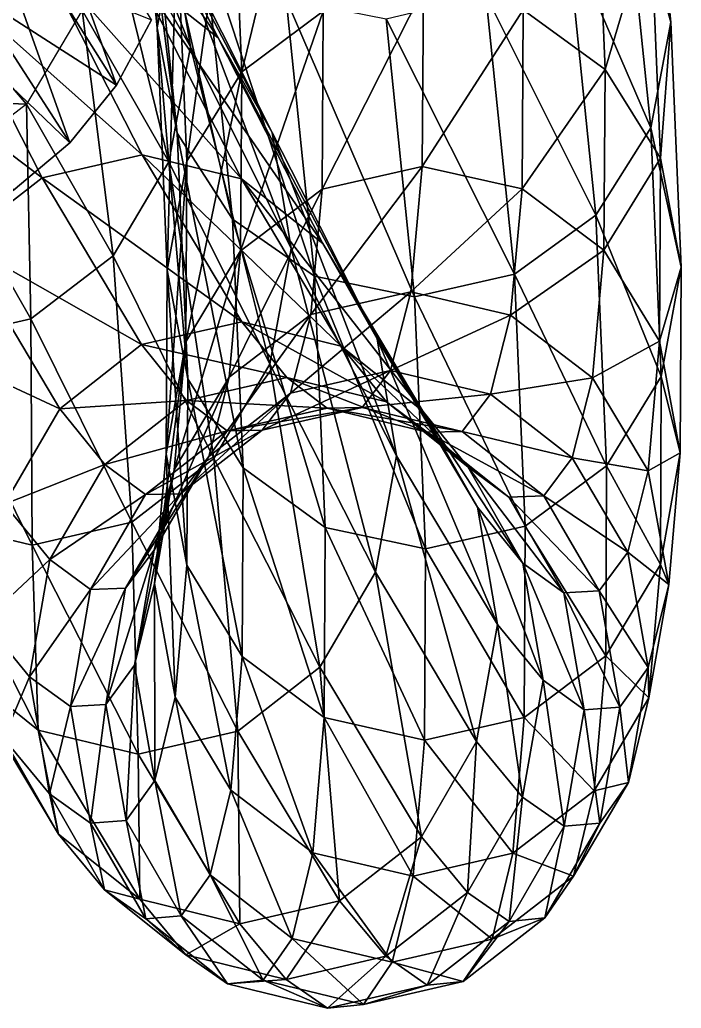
# Model space of a CAD drawing. Extents: x -22.3 to -17.22, y -32.43 to -24.22.
# Drawn here: x -18.94 to -17.719, y -32.435 to -30.61 of the extents above; entities that cross this region are included whole.
import ezdxf

# ---------------------------------------------------------------- set-up
doc = ezdxf.new("R2010")
doc.units = 0

msp = doc.modelspace()

# ---------------------------------------------------------------- linework, layer by layer
at = {"layer": 'Assistant_3D23', "color": 1}
for points in [[(-18.7395, -30.10943, -59.3753), (-18.6867, -30.62426, -58.15203), (-18.703, -29.91088, -59.29608)], [(-18.65008, -30.42846, -58.06628), (-18.703, -29.91088, -59.29608), (-18.6867, -30.62426, -58.15203)], [(-17.79144, -30.08923, -59.41802), (-17.73797, -30.61376, -58.17102), (-17.8283, -30.28765, -59.49676)], [(-17.73797, -30.61376, -58.17102), (-17.79144, -30.08923, -59.41802), (-17.77581, -30.41882, -58.08355)], [(-18.6867, -30.62426, -58.15203), (-18.7395, -30.10943, -59.3753), (-18.64923, -30.81909, -58.23889)], [(-18.70178, -30.30609, -59.45739), (-18.64923, -30.81909, -58.23889), (-18.7395, -30.10943, -59.3753)], [(-18.75946, -30.27258, -42.03674), (-18.57409, -30.64282, -44.29071), (-18.90875, -30.15496, -42.06243)], [(-18.72326, -30.52453, -44.31665), (-18.90875, -30.15496, -42.06243), (-18.57409, -30.64282, -44.29071)], [(-18.7854, -30.37927, -39.76953), (-18.62493, -30.6593, -41.97808), (-18.82073, -30.16644, -39.79168)], [(-18.66015, -30.44659, -42.00726), (-18.82073, -30.16644, -39.79168), (-18.62493, -30.6593, -41.97808)], [(-18.54858, -30.26757, -57.9978), (-18.53027, -30.7055, -56.875), (-18.39788, -30.1582, -57.95312)], [(-18.37982, -30.59368, -56.83654), (-18.39788, -30.1582, -57.95312), (-18.53027, -30.7055, -56.875)], [(-17.85931, -30.70147, -56.87957), (-17.87762, -30.26043, -58.01098), (-18.01043, -30.5913, -56.83905)], [(-17.87762, -30.26043, -58.01098), (-17.85931, -30.70147, -56.87957), (-17.77581, -30.41882, -58.08355)], [(-18.66015, -30.44659, -42.00726), (-18.47412, -30.81768, -44.26165), (-18.75946, -30.27258, -42.03674)], [(-18.57409, -30.64282, -44.29071), (-18.75946, -30.27258, -42.03674), (-18.47412, -30.81768, -44.26165)], [(-18.65008, -30.42846, -58.06628), (-18.63153, -30.87048, -56.9328), (-18.54858, -30.26757, -57.9978)], [(-18.53027, -30.7055, -56.875), (-18.54858, -30.26757, -57.9978), (-18.63153, -30.87048, -56.9328)], [(-17.8283, -30.28765, -59.49676), (-17.77496, -30.80944, -58.25622), (-17.92932, -30.45135, -59.55822)], [(-17.77496, -30.80944, -58.25622), (-17.8283, -30.28765, -59.49676), (-17.73797, -30.61376, -58.17102)], [(-18.64923, -30.81909, -58.23889), (-18.70178, -30.30609, -59.45739), (-18.54718, -30.9776, -58.31164)], [(-18.59967, -30.46545, -59.52795), (-18.54718, -30.9776, -58.31164), (-18.70178, -30.30609, -59.45739)], [(-18.82495, -30.59173, -39.75177), (-18.66461, -30.87188, -41.95391), (-18.7854, -30.37927, -39.76953)], [(-18.62493, -30.6593, -41.97808), (-18.7854, -30.37927, -39.76953), (-18.66461, -30.87188, -41.95391)], [(-17.75695, -30.86541, -56.93896), (-17.77581, -30.41882, -58.08355), (-17.85931, -30.70147, -56.87957)], [(-17.77581, -30.41882, -58.08355), (-17.75695, -30.86541, -56.93896), (-17.73797, -30.61376, -58.17102)], [(-18.6867, -30.62426, -58.15203), (-18.66796, -31.07202, -57.00469), (-18.65008, -30.42846, -58.06628)], [(-18.63153, -30.87048, -56.9328), (-18.65008, -30.42846, -58.06628), (-18.66796, -31.07202, -57.00469)], [(-18.62493, -30.6593, -41.97808), (-18.4389, -31.03192, -44.23248), (-18.66015, -30.44659, -42.00726)], [(-18.47412, -30.81768, -44.26165), (-18.66015, -30.44659, -42.00726), (-18.4389, -31.03192, -44.23248)], [(-17.92932, -30.45135, -59.55822), (-17.8764, -30.97021, -58.32489), (-18.07971, -30.56347, -59.59582)], [(-17.8764, -30.97021, -58.32489), (-17.92932, -30.45135, -59.55822), (-17.77496, -30.80944, -58.25622)], [(-18.54718, -30.9776, -58.31164), (-18.59967, -30.46545, -59.52795), (-18.39605, -31.08331, -58.36206)], [(-18.44854, -30.57116, -59.57904), (-18.39605, -31.08331, -58.36206), (-18.59967, -30.46545, -59.52795)], [(-18.90692, -30.48065, -44.33593), (-18.71417, -30.859, -46.60668), (-19.09167, -30.52301, -44.34429)], [(-18.72326, -30.52453, -44.31665), (-18.53051, -30.90325, -46.58947), (-18.90692, -30.48065, -44.33593)], [(-18.71417, -30.859, -46.60668), (-18.90692, -30.48065, -44.33593), (-18.53051, -30.90325, -46.58947)], [(-19.09167, -30.52301, -44.34429), (-18.8991, -30.9013, -46.6156), (-19.24334, -30.64031, -44.34094)], [(-18.8991, -30.9013, -46.6156), (-19.09167, -30.52301, -44.34429), (-18.71417, -30.859, -46.60668)], [(-18.57409, -30.64282, -44.29071), (-18.38079, -31.02258, -46.56781), (-18.72326, -30.52453, -44.31665)], [(-18.53051, -30.90325, -46.58947), (-18.72326, -30.52453, -44.31665), (-18.38079, -31.02258, -46.56781)], [(-18.19732, -30.88037, -55.70111), (-18.19494, -30.55206, -56.82354), (-18.38208, -30.92211, -55.71368)], [(-18.37982, -30.59368, -56.83654), (-18.38208, -30.92211, -55.71368), (-18.19494, -30.55206, -56.82354)], [(-18.19494, -30.55206, -56.82354), (-18.19732, -30.88037, -55.70111), (-18.01043, -30.5913, -56.83905)], [(-19.09381, -30.57147, -39.77075), (-18.92785, -30.76544, -39.74212), (-19.26293, -30.75146, -39.76477)], [(-18.92785, -30.76544, -39.74212), (-19.09381, -30.57147, -39.77075), (-18.82495, -30.59173, -39.75177)], [(-18.39605, -31.08331, -58.36206), (-18.44854, -30.57116, -59.57904), (-18.21112, -31.12115, -58.38342)], [(-18.26367, -30.6076, -59.60406), (-18.21112, -31.12115, -58.38342), (-18.44854, -30.57116, -59.57904)], [(-18.07971, -30.56347, -59.59582), (-18.02691, -31.07952, -58.36932), (-18.26367, -30.6076, -59.60406)], [(-18.02691, -31.07952, -58.36932), (-18.07971, -30.56347, -59.59582), (-17.8764, -30.97021, -58.32489)], [(-18.92785, -30.76544, -39.74212), (-18.76794, -31.04534, -41.93939), (-18.82495, -30.59173, -39.75177)], [(-18.66461, -30.87188, -41.95391), (-18.82495, -30.59173, -39.75177), (-18.76794, -31.04534, -41.93939)], [(-18.38208, -30.92211, -55.71368), (-18.37982, -30.59368, -56.83654), (-18.53247, -31.03613, -55.74664)], [(-18.53027, -30.7055, -56.875), (-18.53247, -31.03613, -55.74664), (-18.37982, -30.59368, -56.83654)], [(-18.21112, -31.12115, -58.38342), (-18.26367, -30.6076, -59.60406), (-18.02691, -31.07952, -58.36932)], [(-18.01281, -30.92175, -55.7116), (-18.01043, -30.5913, -56.83905), (-18.19732, -30.88037, -55.70111)], [(-18.01043, -30.5913, -56.83905), (-18.01281, -30.92175, -55.7116), (-17.85931, -30.70147, -56.87957)], [(-18.66796, -31.07202, -57.00469), (-18.6867, -30.62426, -58.15203), (-18.63012, -31.27294, -57.07647)], [(-18.64923, -30.81909, -58.23889), (-18.63012, -31.27294, -57.07647), (-18.6867, -30.62426, -58.15203)], [(-17.73797, -30.61376, -58.17102), (-17.71881, -31.06652, -57.01116), (-17.77496, -30.80944, -58.25622)], [(-17.71881, -31.06652, -57.01116), (-17.73797, -30.61376, -58.17102), (-17.75695, -30.86541, -56.93896)], [(-19.05047, -31.01904, -46.61529), (-19.24334, -30.64031, -44.34094), (-18.8991, -30.9013, -46.6156)], [(-18.47412, -30.81768, -44.26165), (-18.28039, -31.19897, -46.54467), (-18.57409, -30.64282, -44.29071)], [(-18.38079, -31.02258, -46.56781), (-18.57409, -30.64282, -44.29071), (-18.28039, -31.19897, -46.54467)], [(-18.66461, -30.87188, -41.95391), (-18.47845, -31.24548, -44.20855), (-18.62493, -30.6593, -41.97808)], [(-18.4389, -31.03192, -44.23248), (-18.62493, -30.6593, -41.97808), (-18.47845, -31.24548, -44.20855)], [(-18.53247, -31.03613, -55.74664), (-18.53027, -30.7055, -56.875), (-18.63372, -31.20452, -55.79431)], [(-18.63153, -30.87048, -56.9328), (-18.63372, -31.20452, -55.79431), (-18.53027, -30.7055, -56.875)], [(-17.86157, -31.03497, -55.74261), (-17.85931, -30.70147, -56.87957), (-18.01281, -30.92175, -55.7116)], [(-17.85931, -30.70147, -56.87957), (-17.86157, -31.03497, -55.74261), (-17.75695, -30.86541, -56.93896)], [(-19.07952, -30.8822, -39.74084), (-19.26293, -30.75146, -39.76477), (-18.92785, -30.76544, -39.74212)], [(-19.07952, -30.8822, -39.74084), (-18.91992, -31.16204, -41.9356), (-18.92785, -30.76544, -39.74212)], [(-18.76794, -31.04534, -41.93939), (-18.92785, -30.76544, -39.74212), (-18.91992, -31.16204, -41.9356)], [(-18.63012, -31.27294, -57.07647), (-18.64923, -30.81909, -58.23889), (-18.52777, -31.43695, -57.13598)], [(-18.54718, -30.9776, -58.31164), (-18.52777, -31.43695, -57.13598), (-18.64923, -30.81909, -58.23889)], [(-18.4389, -31.03192, -44.23248), (-18.2445, -31.41473, -46.5227), (-18.47412, -30.81768, -44.26165)], [(-18.28039, -31.19897, -46.54467), (-18.47412, -30.81768, -44.26165), (-18.2445, -31.41473, -46.5227)], [(-17.77496, -30.80944, -58.25622), (-17.75555, -31.26806, -57.08251), (-17.8764, -30.97021, -58.32489)], [(-17.75555, -31.26806, -57.08251), (-17.77496, -30.80944, -58.25622), (-17.71881, -31.06652, -57.01116)], [(-18.71417, -30.859, -46.60668), (-18.53039, -31.16735, -48.88647), (-18.8991, -30.9013, -46.6156)], [(-18.53051, -30.90325, -46.58947), (-18.34661, -31.21221, -48.87359), (-18.71417, -30.859, -46.60668)], [(-18.53039, -31.16735, -48.88647), (-18.71417, -30.859, -46.60668), (-18.34661, -31.21221, -48.87359)], [(-18.76794, -31.04534, -41.93939), (-18.58154, -31.41986, -44.19476), (-18.66461, -30.87188, -41.95391)], [(-18.63372, -31.20452, -55.79431), (-18.63153, -30.87048, -56.9328), (-18.66992, -31.41082, -55.85266)], [(-18.66796, -31.07202, -57.00469), (-18.66992, -31.41082, -55.85266), (-18.63153, -30.87048, -56.9328)], [(-18.47845, -31.24548, -44.20855), (-18.66461, -30.87188, -41.95391), (-18.58154, -31.41986, -44.19476)], [(-18.21826, -31.11206, -54.57354), (-18.19732, -30.88037, -55.70111), (-18.40301, -31.15411, -54.58551)], [(-18.38208, -30.92211, -55.71368), (-18.40301, -31.15411, -54.58551), (-18.19732, -30.88037, -55.70111)], [(-18.19732, -30.88037, -55.70111), (-18.21826, -31.11206, -54.57354), (-18.01281, -30.92175, -55.7116)], [(-17.75903, -31.20324, -55.78942), (-17.75695, -30.86541, -56.93896), (-17.86157, -31.03497, -55.74261)], [(-17.75695, -30.86541, -56.93896), (-17.75903, -31.20324, -55.78942), (-17.71881, -31.06652, -57.01116)], [(-18.91992, -31.16204, -41.9356), (-19.07952, -30.8822, -39.74084), (-19.104, -31.20452, -41.94415)], [(-18.8991, -30.9013, -46.6156), (-18.71545, -31.20953, -48.89611), (-19.05047, -31.01904, -46.61529)], [(-18.71545, -31.20953, -48.89611), (-18.8991, -30.9013, -46.6156), (-18.53039, -31.16735, -48.88647)], [(-18.38079, -31.02258, -46.56781), (-18.19616, -31.33233, -48.86035), (-18.53051, -30.90325, -46.58947)], [(-18.34661, -31.21221, -48.87359), (-18.53051, -30.90325, -46.58947), (-18.19616, -31.33233, -48.86035)], [(-18.40301, -31.15411, -54.58551), (-18.38208, -30.92211, -55.71368), (-18.55346, -31.26959, -54.61279)], [(-18.53247, -31.03613, -55.74664), (-18.55346, -31.26959, -54.61279), (-18.38208, -30.92211, -55.71368)], [(-18.03393, -31.15478, -54.5791), (-18.01281, -30.92175, -55.7116), (-18.21826, -31.11206, -54.57354)], [(-18.01281, -30.92175, -55.7116), (-18.03393, -31.15478, -54.5791), (-17.86157, -31.03497, -55.74261)], [(-17.8764, -30.97021, -58.32489), (-17.85668, -31.43328, -57.14019), (-18.02691, -31.07952, -58.36932)], [(-17.85668, -31.43328, -57.14019), (-17.8764, -30.97021, -58.32489), (-17.75555, -31.26806, -57.08251)], [(-18.52777, -31.43695, -57.13598), (-18.54718, -30.9776, -58.31164), (-18.37652, -31.54711, -57.17633)], [(-18.39605, -31.08331, -58.36206), (-18.37652, -31.54711, -57.17633), (-18.54718, -30.9776, -58.31164)], [(-19.05047, -31.01904, -46.61529), (-18.86639, -31.32788, -48.90142), (-19.15344, -31.19421, -46.60638)], [(-18.86639, -31.32788, -48.90142), (-19.05047, -31.01904, -46.61529), (-18.71545, -31.20953, -48.89611)], [(-18.28039, -31.19897, -46.54467), (-18.09521, -31.50952, -48.8482), (-18.38079, -31.02258, -46.56781)], [(-18.19616, -31.33233, -48.86035), (-18.38079, -31.02258, -46.56781), (-18.09521, -31.50952, -48.8482)], [(-18.91992, -31.16204, -41.9356), (-18.73303, -31.53704, -44.19128), (-18.76794, -31.04534, -41.93939)], [(-18.58154, -31.41986, -44.19476), (-18.76794, -31.04534, -41.93939), (-18.73303, -31.53704, -44.19128)], [(-18.55346, -31.26959, -54.61279), (-18.53247, -31.03613, -55.74664), (-18.65484, -31.44067, -54.65106)], [(-18.63372, -31.20452, -55.79431), (-18.65484, -31.44067, -54.65106), (-18.53247, -31.03613, -55.74664)], [(-18.47845, -31.24548, -44.20855), (-18.28332, -31.62982, -46.50524), (-18.4389, -31.03192, -44.23248)], [(-18.2445, -31.41473, -46.5227), (-18.4389, -31.03192, -44.23248), (-18.28332, -31.62982, -46.50524)], [(-17.88238, -31.27056, -54.60101), (-17.86157, -31.03497, -55.74261), (-18.03393, -31.15478, -54.5791)], [(-17.86157, -31.03497, -55.74261), (-17.88238, -31.27056, -54.60101), (-17.75903, -31.20324, -55.78942)], [(-18.66992, -31.41082, -55.85266), (-18.66796, -31.07202, -57.00469), (-18.63195, -31.61682, -55.90991)], [(-18.63012, -31.27294, -57.07647), (-18.63195, -31.61682, -55.90991), (-18.66796, -31.07202, -57.00469)], [(-18.02691, -31.07952, -58.36932), (-18.00708, -31.54486, -57.17871), (-18.21112, -31.12115, -58.38342)], [(-18.00708, -31.54486, -57.17871), (-18.02691, -31.07952, -58.36932), (-17.85668, -31.43328, -57.14019)], [(-17.72082, -31.40942, -55.84722), (-17.71881, -31.06652, -57.01116), (-17.75903, -31.20324, -55.78942)], [(-17.71881, -31.06652, -57.01116), (-17.72082, -31.40942, -55.84722), (-17.75555, -31.26806, -57.08251)], [(-18.37652, -31.54711, -57.17633), (-18.39605, -31.08331, -58.36206), (-18.19128, -31.58679, -57.19226)], [(-18.21112, -31.12115, -58.38342), (-18.19128, -31.58679, -57.19226), (-18.39605, -31.08331, -58.36206)], [(-18.25585, -31.25732, -53.44146), (-18.21826, -31.11206, -54.57354), (-18.44049, -31.29937, -53.45275)], [(-18.40301, -31.15411, -54.58551), (-18.44049, -31.29937, -53.45275), (-18.21826, -31.11206, -54.57354)], [(-18.21826, -31.11206, -54.57354), (-18.25585, -31.25732, -53.44146), (-18.03393, -31.15478, -54.5791)], [(-18.19128, -31.58679, -57.19226), (-18.21112, -31.12115, -58.38342), (-18.00708, -31.54486, -57.17871)], [(-18.44049, -31.29937, -53.45275), (-18.40301, -31.15411, -54.58551), (-18.59112, -31.41583, -53.47497)], [(-18.55346, -31.26959, -54.61279), (-18.59112, -31.41583, -53.47497), (-18.40301, -31.15411, -54.58551)], [(-18.07122, -31.30078, -53.44244), (-18.03393, -31.15478, -54.5791), (-18.25585, -31.25732, -53.44146)], [(-18.03393, -31.15478, -54.5791), (-18.07122, -31.30078, -53.44244), (-17.88238, -31.27056, -54.60101)], [(-19.104, -31.20452, -41.94415), (-18.91754, -31.57965, -44.20007), (-18.91992, -31.16204, -41.9356)], [(-18.73303, -31.53704, -44.19128), (-18.91992, -31.16204, -41.9356), (-18.91754, -31.57965, -44.20007)], [(-18.53039, -31.16735, -48.88647), (-18.44732, -31.27044, -50.02691), (-18.71545, -31.20953, -48.89611)], [(-18.34661, -31.21221, -48.87359), (-18.26324, -31.3153, -50.01684), (-18.53039, -31.16735, -48.88647)], [(-18.44732, -31.27044, -50.02691), (-18.53039, -31.16735, -48.88647), (-18.26324, -31.3153, -50.01684)], [(-18.9685, -31.50384, -48.90155), (-19.15344, -31.19421, -46.60638), (-18.86639, -31.32788, -48.90142)], [(-18.91754, -31.57965, -44.20007), (-19.104, -31.20452, -41.94415), (-19.10162, -31.53552, -44.21893)], [(-18.71545, -31.20953, -48.89611), (-18.6322, -31.31274, -50.03698), (-18.86639, -31.32788, -48.90142)], [(-18.6322, -31.31274, -50.03698), (-18.71545, -31.20953, -48.89611), (-18.44732, -31.27044, -50.02691)], [(-18.65484, -31.44067, -54.65106), (-18.63372, -31.20452, -55.79431), (-18.69116, -31.65045, -54.69641)], [(-18.66992, -31.41082, -55.85266), (-18.69116, -31.65045, -54.69641), (-18.63372, -31.20452, -55.79431)], [(-18.2445, -31.41473, -46.5227), (-18.05834, -31.72613, -48.83911), (-18.28039, -31.19897, -46.54467)], [(-18.09521, -31.50952, -48.8482), (-18.28039, -31.19897, -46.54467), (-18.05834, -31.72613, -48.83911)], [(-17.78002, -31.44238, -54.6358), (-17.75903, -31.20324, -55.78942), (-17.88238, -31.27056, -54.60101)], [(-17.75903, -31.20324, -55.78942), (-17.78002, -31.44238, -54.6358), (-17.72082, -31.40942, -55.84722)], [(-18.19616, -31.33233, -48.86035), (-18.11267, -31.43536, -50.00946), (-18.34661, -31.21221, -48.87359)], [(-18.26324, -31.3153, -50.01684), (-18.34661, -31.21221, -48.87359), (-18.11267, -31.43536, -50.00946)], [(-18.58154, -31.41986, -44.19476), (-18.3861, -31.80523, -46.49645), (-18.47845, -31.24548, -44.20855)], [(-18.28332, -31.62982, -46.50524), (-18.47845, -31.24548, -44.20855), (-18.3861, -31.80523, -46.49645)], [(-18.3078, -31.3255, -52.30529), (-18.25585, -31.25732, -53.44146), (-18.49267, -31.36749, -52.31634)], [(-18.44049, -31.29937, -53.45275), (-18.49267, -31.36749, -52.31634), (-18.25585, -31.25732, -53.44146)], [(-18.25585, -31.25732, -53.44146), (-18.3078, -31.3255, -52.30529), (-18.07122, -31.30078, -53.44244)], [(-18.59112, -31.41583, -53.47497), (-18.55346, -31.26959, -54.61279), (-18.69226, -31.58886, -53.50402)], [(-18.65484, -31.44067, -54.65106), (-18.69226, -31.58886, -53.50402), (-18.55346, -31.26959, -54.61279)], [(-18.44732, -31.27044, -50.02691), (-18.37243, -31.32659, -51.16693), (-18.6322, -31.31274, -50.03698)], [(-18.63195, -31.61682, -55.90991), (-18.63012, -31.27294, -57.07647), (-18.52941, -31.78509, -55.95654)], [(-18.52777, -31.43695, -57.13598), (-18.52941, -31.78509, -55.95654), (-18.63012, -31.27294, -57.07647)], [(-18.26324, -31.3153, -50.01684), (-18.18811, -31.37115, -51.1604), (-18.44732, -31.27044, -50.02691)], [(-18.37243, -31.32659, -51.16693), (-18.44732, -31.27044, -50.02691), (-18.18811, -31.37115, -51.1604)], [(-17.91992, -31.41864, -53.45611), (-17.88238, -31.27056, -54.60101), (-18.07122, -31.30078, -53.44244)], [(-17.88238, -31.27056, -54.60101), (-17.91992, -31.41864, -53.45611), (-17.78002, -31.44238, -54.6358)], [(-17.75555, -31.26806, -57.08251), (-17.75738, -31.61553, -55.90502), (-17.85668, -31.43328, -57.14019)], [(-17.75738, -31.61553, -55.90502), (-17.75555, -31.26806, -57.08251), (-17.72082, -31.40942, -55.84722)], [(-18.49267, -31.36749, -52.31634), (-18.44049, -31.29937, -53.45275), (-18.64337, -31.4848, -52.33355)], [(-18.59112, -31.41583, -53.47497), (-18.64337, -31.4848, -52.33355), (-18.44049, -31.29937, -53.45275)], [(-18.12341, -31.36962, -52.30236), (-18.07122, -31.30078, -53.44244), (-18.3078, -31.3255, -52.30529)], [(-18.07122, -31.30078, -53.44244), (-18.12341, -31.36962, -52.30236), (-17.91992, -31.41864, -53.45611)], [(-18.78302, -31.43078, -50.04589), (-18.86639, -31.32788, -48.90142), (-18.6322, -31.31274, -50.03698)], [(-18.6322, -31.31274, -50.03698), (-18.55718, -31.36865, -51.17755), (-18.78302, -31.43078, -50.04589)], [(-18.55718, -31.36865, -51.17755), (-18.6322, -31.31274, -50.03698), (-18.37243, -31.32659, -51.16693)], [(-18.11267, -31.43536, -50.00946), (-18.03729, -31.49084, -51.15899), (-18.26324, -31.3153, -50.01684)], [(-18.18811, -31.37115, -51.1604), (-18.26324, -31.3153, -50.01684), (-18.03729, -31.49084, -51.15899)], [(-18.86639, -31.32788, -48.90142), (-18.78302, -31.43078, -50.04589), (-18.9685, -31.50384, -48.90155)], [(-18.37243, -31.32659, -51.16693), (-18.3078, -31.3255, -52.30529), (-18.55718, -31.36865, -51.17755)], [(-18.49267, -31.36749, -52.31634), (-18.55718, -31.36865, -51.17755), (-18.3078, -31.3255, -52.30529)], [(-18.3078, -31.3255, -52.30529), (-18.37243, -31.32659, -51.16693), (-18.12341, -31.36962, -52.30236)], [(-18.18811, -31.37115, -51.1604), (-18.12341, -31.36962, -52.30236), (-18.37243, -31.32659, -51.16693)], [(-18.09521, -31.50952, -48.8482), (-18.01129, -31.61273, -50.00457), (-18.19616, -31.33233, -48.86035)], [(-18.11267, -31.43536, -50.00946), (-18.19616, -31.33233, -48.86035), (-18.01129, -31.61273, -50.00457)], [(-18.70776, -31.48651, -51.1903), (-18.78302, -31.43078, -50.04589), (-18.55718, -31.36865, -51.17755)], [(-18.55718, -31.36865, -51.17755), (-18.49267, -31.36749, -52.31634), (-18.70776, -31.48651, -51.1903)], [(-18.64337, -31.4848, -52.33355), (-18.70776, -31.48651, -51.1903), (-18.49267, -31.36749, -52.31634)], [(-18.12341, -31.36962, -52.30236), (-18.18811, -31.37115, -51.1604), (-17.97235, -31.48846, -52.3081)], [(-18.03729, -31.49084, -51.15899), (-17.97235, -31.48846, -52.3081), (-18.18811, -31.37115, -51.1604)], [(-17.97235, -31.48846, -52.3081), (-17.91992, -31.41864, -53.45611), (-18.12341, -31.36962, -52.30236)], [(-18.69116, -31.65045, -54.69641), (-18.66992, -31.41082, -55.85266), (-18.65301, -31.86035, -54.74011)], [(-18.63195, -31.61682, -55.90991), (-18.65301, -31.86035, -54.74011), (-18.66992, -31.41082, -55.85266)], [(-17.74176, -31.65216, -54.68011), (-17.72082, -31.40942, -55.84722), (-17.78002, -31.44238, -54.6358)], [(-17.72082, -31.40942, -55.84722), (-17.74176, -31.65216, -54.68011), (-17.75738, -31.61553, -55.90502)], [(-18.64337, -31.4848, -52.33355), (-18.59112, -31.41583, -53.47497), (-18.74462, -31.65924, -52.35437)], [(-18.69226, -31.58886, -53.50402), (-18.74462, -31.65924, -52.35437), (-18.59112, -31.41583, -53.47497)], [(-18.73303, -31.53704, -44.19128), (-18.53741, -31.92291, -46.49603), (-18.58154, -31.41986, -44.19476)], [(-18.3861, -31.80523, -46.49645), (-18.58154, -31.41986, -44.19476), (-18.53741, -31.92291, -46.49603)], [(-18.28332, -31.62982, -46.50524), (-18.09661, -31.94207, -48.8338), (-18.2445, -31.41473, -46.5227)], [(-18.05834, -31.72613, -48.83911), (-18.2445, -31.41473, -46.5227), (-18.09661, -31.94207, -48.8338)], [(-17.91992, -31.41864, -53.45611), (-17.97235, -31.48846, -52.3081), (-17.81756, -31.59252, -53.47943)], [(-17.81756, -31.59252, -53.47943), (-17.78002, -31.44238, -54.6358), (-17.91992, -31.41864, -53.45611)], [(-18.8847, -31.60644, -50.05218), (-18.9685, -31.50384, -48.90155), (-18.78302, -31.43078, -50.04589)], [(-18.78302, -31.43078, -50.04589), (-18.70776, -31.48651, -51.1903), (-18.8847, -31.60644, -50.05218)], [(-18.69226, -31.58886, -53.50402), (-18.65484, -31.44067, -54.65106), (-18.72857, -31.80145, -53.53765)], [(-18.69116, -31.65045, -54.69641), (-18.72857, -31.80145, -53.53765), (-18.65484, -31.44067, -54.65106)], [(-18.52941, -31.78509, -55.95654), (-18.52777, -31.43695, -57.13598), (-18.37817, -31.89819, -55.98742)], [(-18.37652, -31.54711, -57.17633), (-18.37817, -31.89819, -55.98742), (-18.52777, -31.43695, -57.13598)], [(-18.01129, -31.61273, -50.00457), (-17.93542, -31.66766, -51.16259), (-18.11267, -31.43536, -50.00946)], [(-18.03729, -31.49084, -51.15899), (-18.11267, -31.43536, -50.00946), (-17.93542, -31.66766, -51.16259)], [(-17.85668, -31.43328, -57.14019), (-17.85833, -31.78411, -55.95281), (-18.00708, -31.54486, -57.17871)], [(-17.85833, -31.78411, -55.95281), (-17.85668, -31.43328, -57.14019), (-17.75738, -31.61553, -55.90502)], [(-17.78002, -31.44238, -54.6358), (-17.81756, -31.59252, -53.47943), (-17.74176, -31.65216, -54.68011)], [(-18.80944, -31.6618, -51.20355), (-18.8847, -31.60644, -50.05218), (-18.70776, -31.48651, -51.1903)], [(-18.70776, -31.48651, -51.1903), (-18.64337, -31.4848, -52.33355), (-18.80944, -31.6618, -51.20355)], [(-18.74462, -31.65924, -52.35437), (-18.80944, -31.6618, -51.20355), (-18.64337, -31.4848, -52.33355)], [(-17.97235, -31.48846, -52.3081), (-18.03729, -31.49084, -51.15899), (-17.87036, -31.66412, -52.32141)], [(-17.93542, -31.66766, -51.16259), (-17.87036, -31.66412, -52.32141), (-18.03729, -31.49084, -51.15899)], [(-17.87036, -31.66412, -52.32141), (-17.81756, -31.59252, -53.47943), (-17.97235, -31.48846, -52.3081)], [(-18.9685, -31.50384, -48.90155), (-18.8847, -31.60644, -50.05218), (-19.00622, -31.71984, -48.89709)], [(-18.05834, -31.72613, -48.83911), (-17.97399, -31.82922, -50.00372), (-18.09521, -31.50952, -48.8482)], [(-18.01129, -31.61273, -50.00457), (-18.09521, -31.50952, -48.8482), (-17.97399, -31.82922, -50.00372)], [(-18.90594, -31.92114, -46.52246), (-19.10162, -31.53552, -44.21893), (-19.05596, -31.80157, -46.54406)], [(-19.10162, -31.53552, -44.21893), (-18.90594, -31.92114, -46.52246), (-18.91754, -31.57965, -44.20007)], [(-18.91754, -31.57965, -44.20007), (-18.72161, -31.96569, -46.50543), (-18.73303, -31.53704, -44.19128)], [(-18.53741, -31.92291, -46.49603), (-18.73303, -31.53704, -44.19128), (-18.72161, -31.96569, -46.50543)], [(-18.37817, -31.89819, -55.98742), (-18.37652, -31.54711, -57.17633), (-18.19311, -31.94, -55.99835)], [(-18.19128, -31.58679, -57.19226), (-18.19311, -31.94, -55.99835), (-18.37652, -31.54711, -57.17633)], [(-18.00708, -31.54486, -57.17871), (-18.00878, -31.89794, -55.98535), (-18.19128, -31.58679, -57.19226)], [(-18.00878, -31.89794, -55.98535), (-18.00708, -31.54486, -57.17871), (-17.85833, -31.78411, -55.95281)], [(-18.72161, -31.96569, -46.50543), (-18.91754, -31.57965, -44.20007), (-18.90594, -31.92114, -46.52246)], [(-18.74462, -31.65924, -52.35437), (-18.69226, -31.58886, -53.50402), (-18.78137, -31.87377, -52.37683)], [(-18.72857, -31.80145, -53.53765), (-18.78137, -31.87377, -52.37683), (-18.69226, -31.58886, -53.50402)], [(-18.19311, -31.94, -55.99835), (-18.19128, -31.58679, -57.19226), (-18.00878, -31.89794, -55.98535)], [(-17.81756, -31.59252, -53.47943), (-17.87036, -31.66412, -52.32141), (-17.7796, -31.80548, -53.51086)], [(-17.7796, -31.80548, -53.51086), (-17.74176, -31.65216, -54.68011), (-17.81756, -31.59252, -53.47943)], [(-18.92211, -31.82269, -50.05554), (-19.00622, -31.71984, -48.89709), (-18.8847, -31.60644, -50.05218)], [(-18.8847, -31.60644, -50.05218), (-18.80944, -31.6618, -51.20355), (-18.92211, -31.82269, -50.05554)], [(-18.65301, -31.86035, -54.74011), (-18.63195, -31.61682, -55.90991), (-18.55053, -32.03186, -54.77465)], [(-18.52941, -31.78509, -55.95654), (-18.55053, -32.03186, -54.77465), (-18.63195, -31.61682, -55.90991)], [(-18.3861, -31.80523, -46.49645), (-18.19854, -32.11816, -48.83422), (-18.28332, -31.62982, -46.50524)], [(-18.09661, -31.94207, -48.8338), (-18.28332, -31.62982, -46.50524), (-18.19854, -32.11816, -48.83422)], [(-17.97399, -31.82922, -50.00372), (-17.89801, -31.88354, -51.17156), (-18.01129, -31.61273, -50.00457)], [(-17.93542, -31.66766, -51.16259), (-18.01129, -31.61273, -50.00457), (-17.89801, -31.88354, -51.17156)], [(-17.75738, -31.61553, -55.90502), (-17.7785, -31.86193, -54.72491), (-17.85833, -31.78411, -55.95281)], [(-17.7785, -31.86193, -54.72491), (-17.75738, -31.61553, -55.90502), (-17.74176, -31.65216, -54.68011)], [(-18.84631, -31.87744, -51.21582), (-18.92211, -31.82269, -50.05554), (-18.80944, -31.6618, -51.20355)], [(-18.80944, -31.6618, -51.20355), (-18.74462, -31.65924, -52.35437), (-18.84631, -31.87744, -51.21582)], [(-18.78137, -31.87377, -52.37683), (-18.84631, -31.87744, -51.21582), (-18.74462, -31.65924, -52.35437)], [(-18.72857, -31.80145, -53.53765), (-18.69116, -31.65045, -54.69641), (-18.69085, -32.01416, -53.56854)], [(-18.65301, -31.86035, -54.74011), (-18.69085, -32.01416, -53.56854), (-18.69116, -31.65045, -54.69641)], [(-17.87036, -31.66412, -52.32141), (-17.93542, -31.66766, -51.16259), (-17.83221, -31.87896, -52.34082)], [(-17.83221, -31.87896, -52.34082), (-17.7796, -31.80548, -53.51086), (-17.87036, -31.66412, -52.32141)], [(-17.74176, -31.65216, -54.68011), (-17.7796, -31.80548, -53.51086), (-17.7785, -31.86193, -54.72491)], [(-17.89801, -31.88354, -51.17156), (-17.83221, -31.87896, -52.34082), (-17.93542, -31.66766, -51.16259)], [(-19.00622, -31.71984, -48.89709), (-18.92211, -31.82269, -50.05554), (-18.9699, -31.93621, -48.88745)], [(-18.09661, -31.94207, -48.8338), (-18.01184, -32.04498, -50.0064), (-18.05834, -31.72613, -48.83911)], [(-17.97399, -31.82922, -50.00372), (-18.05834, -31.72613, -48.83911), (-18.01184, -32.04498, -50.0064)], [(-18.55053, -32.03186, -54.77465), (-18.52941, -31.78509, -55.95654), (-18.39923, -32.14794, -54.79656)], [(-18.37817, -31.89819, -55.98742), (-18.39923, -32.14794, -54.79656), (-18.52941, -31.78509, -55.95654)], [(-17.85833, -31.78411, -55.95281), (-17.87945, -32.03326, -54.76306), (-18.00878, -31.89794, -55.98535)], [(-17.87945, -32.03326, -54.76306), (-17.85833, -31.78411, -55.95281), (-17.7785, -31.86193, -54.72491)], [(-18.86877, -32.1137, -48.8753), (-19.05596, -31.80157, -46.54406), (-18.9699, -31.93621, -48.88745)], [(-19.05596, -31.80157, -46.54406), (-18.86877, -32.1137, -48.8753), (-18.90594, -31.92114, -46.52246)], [(-18.78137, -31.87377, -52.37683), (-18.72857, -31.80145, -53.53765), (-18.74377, -32.08843, -52.39593)], [(-18.69085, -32.01416, -53.56854), (-18.74377, -32.08843, -52.39593), (-18.72857, -31.80145, -53.53765)], [(-18.53741, -31.92291, -46.49603), (-18.34967, -32.2362, -48.83941), (-18.3861, -31.80523, -46.49645)], [(-18.19854, -32.11816, -48.83422), (-18.3861, -31.80523, -46.49645), (-18.34967, -32.2362, -48.83941)], [(-17.7796, -31.80548, -53.51086), (-17.83221, -31.87896, -52.34082), (-17.81646, -32.01788, -53.54394)], [(-17.81646, -32.01788, -53.54394), (-17.7785, -31.86193, -54.72491), (-17.7796, -31.80548, -53.51086)], [(-18.88543, -32.039, -50.05413), (-18.9699, -31.93621, -48.88745), (-18.92211, -31.82269, -50.05554)], [(-18.92211, -31.82269, -50.05554), (-18.84631, -31.87744, -51.21582), (-18.88543, -32.039, -50.05413)], [(-18.01184, -32.04498, -50.0064), (-17.93518, -32.09893, -51.18328), (-17.97399, -31.82922, -50.00372)], [(-17.89801, -31.88354, -51.17156), (-17.97399, -31.82922, -50.00372), (-17.93518, -32.09893, -51.18328)], [(-18.69085, -32.01416, -53.56854), (-18.65301, -31.86035, -54.74011), (-18.58862, -32.18829, -53.59197)], [(-18.55053, -32.03186, -54.77465), (-18.58862, -32.18829, -53.59197), (-18.65301, -31.86035, -54.74011)], [(-17.7785, -31.86193, -54.72491), (-17.81646, -32.01788, -53.54394), (-17.87945, -32.03326, -54.76306)], [(-18.80932, -32.0932, -51.22424), (-18.88543, -32.039, -50.05413), (-18.84631, -31.87744, -51.21582)], [(-18.84631, -31.87744, -51.21582), (-18.78137, -31.87377, -52.37683), (-18.80932, -32.0932, -51.22424)], [(-18.74377, -32.08843, -52.39593), (-18.80932, -32.0932, -51.22424), (-18.78137, -31.87377, -52.37683)], [(-17.93518, -32.09893, -51.18328), (-17.86938, -32.0932, -52.36285), (-17.89801, -31.88354, -51.17156)], [(-17.83221, -31.87896, -52.34082), (-17.89801, -31.88354, -51.17156), (-17.86938, -32.0932, -52.36285)], [(-17.86938, -32.0932, -52.36285), (-17.81646, -32.01788, -53.54394), (-17.83221, -31.87896, -52.34082)], [(-18.39923, -32.14794, -54.79656), (-18.37817, -31.89819, -55.98742), (-18.21405, -32.19067, -54.80273)], [(-18.19311, -31.94, -55.99835), (-18.21405, -32.19067, -54.80273), (-18.37817, -31.89819, -55.98742)], [(-18.00878, -31.89794, -55.98535), (-18.02984, -32.14837, -54.79016), (-18.19311, -31.94, -55.99835)], [(-18.02984, -32.14837, -54.79016), (-18.00878, -31.89794, -55.98535), (-17.87945, -32.03326, -54.76306)], [(-18.71868, -32.2337, -48.86199), (-18.90594, -31.92114, -46.52246), (-18.86877, -32.1137, -48.8753)], [(-18.90594, -31.92114, -46.52246), (-18.71868, -32.2337, -48.86199), (-18.72161, -31.96569, -46.50543)], [(-18.9699, -31.93621, -48.88745), (-18.88543, -32.039, -50.05413), (-18.86877, -32.1137, -48.8753)], [(-18.72161, -31.96569, -46.50543), (-18.53387, -32.2788, -48.84942), (-18.53741, -31.92291, -46.49603)], [(-18.34967, -32.2362, -48.83941), (-18.53741, -31.92291, -46.49603), (-18.53387, -32.2788, -48.84942)], [(-18.21405, -32.19067, -54.80273), (-18.19311, -31.94, -55.99835), (-18.02984, -32.14837, -54.79016)], [(-18.19854, -32.11816, -48.83422), (-18.11364, -32.22094, -50.01312), (-18.09661, -31.94207, -48.8338)], [(-18.01184, -32.04498, -50.0064), (-18.09661, -31.94207, -48.8338), (-18.11364, -32.22094, -50.01312)], [(-18.53387, -32.2788, -48.84942), (-18.72161, -31.96569, -46.50543), (-18.71868, -32.2337, -48.86199)], [(-18.74377, -32.08843, -52.39593), (-18.69085, -32.01416, -53.56854), (-18.64184, -32.26409, -52.40905)], [(-18.58862, -32.18829, -53.59197), (-18.64184, -32.26409, -52.40905), (-18.69085, -32.01416, -53.56854)], [(-18.58862, -32.18829, -53.59197), (-18.55053, -32.03186, -54.77465), (-18.43737, -32.30603, -53.6054)], [(-18.39923, -32.14794, -54.79656), (-18.43737, -32.30603, -53.6054), (-18.55053, -32.03186, -54.77465)], [(-17.81646, -32.01788, -53.54394), (-17.86938, -32.0932, -52.36285), (-17.9176, -32.1911, -53.57312)], [(-17.9176, -32.1911, -53.57312), (-17.87945, -32.03326, -54.76306), (-17.81646, -32.01788, -53.54394)], [(-18.78387, -32.21636, -50.04937), (-18.86877, -32.1137, -48.8753), (-18.88543, -32.039, -50.05413)], [(-18.88543, -32.039, -50.05413), (-18.80932, -32.0932, -51.22424), (-18.78387, -32.21636, -50.04937)], [(-18.11364, -32.22094, -50.01312), (-18.03668, -32.27447, -51.19659), (-18.01184, -32.04498, -50.0064)], [(-17.93518, -32.09893, -51.18328), (-18.01184, -32.04498, -50.0064), (-18.03668, -32.27447, -51.19659)], [(-17.87945, -32.03326, -54.76306), (-17.9176, -32.1911, -53.57312), (-18.02984, -32.14837, -54.79016)], [(-18.80932, -32.0932, -51.22424), (-18.74377, -32.08843, -52.39593), (-18.70751, -32.27001, -51.22796)], [(-18.70751, -32.27001, -51.22796), (-18.78387, -32.21636, -50.04937), (-18.80932, -32.0932, -51.22424)], [(-18.64184, -32.26409, -52.40905), (-18.70751, -32.27001, -51.22796), (-18.74377, -32.08843, -52.39593)], [(-18.03668, -32.27447, -51.19659), (-17.97094, -32.26788, -52.38378), (-17.93518, -32.09893, -51.18328)], [(-17.86938, -32.0932, -52.36285), (-17.93518, -32.09893, -51.18328), (-17.97094, -32.26788, -52.38378)], [(-17.97094, -32.26788, -52.38378), (-17.9176, -32.1911, -53.57312), (-17.86938, -32.0932, -52.36285)], [(-18.86877, -32.1137, -48.8753), (-18.78387, -32.21636, -50.04937), (-18.71868, -32.2337, -48.86199)], [(-18.34967, -32.2362, -48.83941), (-18.26422, -32.33886, -50.02148), (-18.19854, -32.11816, -48.83422)], [(-18.11364, -32.22094, -50.01312), (-18.19854, -32.11816, -48.83422), (-18.26422, -32.33886, -50.02148)], [(-18.43737, -32.30603, -53.6054), (-18.39923, -32.14794, -54.79656), (-18.25231, -32.35003, -53.60693)], [(-18.21405, -32.19067, -54.80273), (-18.25231, -32.35003, -53.60693), (-18.39923, -32.14794, -54.79656)], [(-18.02984, -32.14837, -54.79016), (-18.06811, -32.30731, -53.59509), (-18.21405, -32.19067, -54.80273)], [(-18.06811, -32.30731, -53.59509), (-18.02984, -32.14837, -54.79016), (-17.9176, -32.1911, -53.57312)], [(-18.64184, -32.26409, -52.40905), (-18.58862, -32.18829, -53.59197), (-18.49072, -32.38299, -52.41467)], [(-18.43737, -32.30603, -53.6054), (-18.49072, -32.38299, -52.41467), (-18.58862, -32.18829, -53.59197)], [(-18.25231, -32.35003, -53.60693), (-18.21405, -32.19067, -54.80273), (-18.06811, -32.30731, -53.59509)], [(-17.9176, -32.1911, -53.57312), (-17.97094, -32.26788, -52.38378), (-18.06811, -32.30731, -53.59509)], [(-18.63348, -32.3363, -50.04174), (-18.71868, -32.2337, -48.86199), (-18.78387, -32.21636, -50.04937)], [(-18.78387, -32.21636, -50.04937), (-18.70751, -32.27001, -51.22796), (-18.63348, -32.3363, -50.04174)], [(-18.26422, -32.33886, -50.02148), (-18.18768, -32.39221, -51.20928), (-18.11364, -32.22094, -50.01312)], [(-18.03668, -32.27447, -51.19659), (-18.11364, -32.22094, -50.01312), (-18.18768, -32.39221, -51.20928)], [(-18.71868, -32.2337, -48.86199), (-18.63348, -32.3363, -50.04174), (-18.53387, -32.2788, -48.84942)], [(-18.53387, -32.2788, -48.84942), (-18.44854, -32.38159, -50.0321), (-18.34967, -32.2362, -48.83941)], [(-18.26422, -32.33886, -50.02148), (-18.34967, -32.2362, -48.83941), (-18.44854, -32.38159, -50.0321)], [(-18.70751, -32.27001, -51.22796), (-18.64184, -32.26409, -52.40905), (-18.55682, -32.3897, -51.22644)], [(-18.49072, -32.38299, -52.41467), (-18.55682, -32.3897, -51.22644), (-18.64184, -32.26409, -52.40905)], [(-17.97094, -32.26788, -52.38378), (-18.03668, -32.27447, -51.19659), (-18.12145, -32.38537, -52.40069)], [(-18.12145, -32.38537, -52.40069), (-18.06811, -32.30731, -53.59509), (-17.97094, -32.26788, -52.38378)], [(-18.55682, -32.3897, -51.22644), (-18.63348, -32.3363, -50.04174), (-18.70751, -32.27001, -51.22796)], [(-18.44854, -32.38159, -50.0321), (-18.53387, -32.2788, -48.84942), (-18.63348, -32.3363, -50.04174)], [(-18.18768, -32.39221, -51.20928), (-18.12145, -32.38537, -52.40069), (-18.03668, -32.27447, -51.19659)], [(-18.49072, -32.38299, -52.41467), (-18.43737, -32.30603, -53.6054), (-18.30566, -32.42767, -52.41204)], [(-18.25231, -32.35003, -53.60693), (-18.30566, -32.42767, -52.41204), (-18.43737, -32.30603, -53.6054)], [(-18.06811, -32.30731, -53.59509), (-18.12145, -32.38537, -52.40069), (-18.25231, -32.35003, -53.60693)], [(-18.63348, -32.3363, -50.04174), (-18.55682, -32.3897, -51.22644), (-18.44854, -32.38159, -50.0321)], [(-18.44854, -32.38159, -50.0321), (-18.37176, -32.43481, -51.22015), (-18.26422, -32.33886, -50.02148)], [(-18.18768, -32.39221, -51.20928), (-18.26422, -32.33886, -50.02148), (-18.37176, -32.43481, -51.22015)], [(-18.30566, -32.42767, -52.41204), (-18.25231, -32.35003, -53.60693), (-18.12145, -32.38537, -52.40069)], [(-18.37176, -32.43481, -51.22015), (-18.44854, -32.38159, -50.0321), (-18.55682, -32.3897, -51.22644)], [(-18.55682, -32.3897, -51.22644), (-18.49072, -32.38299, -52.41467), (-18.37176, -32.43481, -51.22015)], [(-18.30566, -32.42767, -52.41204), (-18.37176, -32.43481, -51.22015), (-18.49072, -32.38299, -52.41467)], [(-18.37176, -32.43481, -51.22015), (-18.30566, -32.42767, -52.41204), (-18.18768, -32.39221, -51.20928)], [(-18.12145, -32.38537, -52.40069), (-18.18768, -32.39221, -51.20928), (-18.30566, -32.42767, -52.41204)]]:
    msp.add_3dface(points, dxfattribs=at)
at = {"layer": 'Cylindre_113', "color": 252}
for points in [[(-18.86004, -30.51892, -33.01336), (-19.12542, -30.66705, -33.00451), (-19.75048, -29.24902, -33.27703)], [(-19.12542, -30.66705, -33.00451), (-18.86004, -30.51892, -33.01336), (-19.16735, -30.5498, -32.29827)]]:
    msp.add_3dface(points, dxfattribs=at)
at = {"layer": 'Cylindre_117', "color": 0}
for points in [[(-18.96221, -30.16955, -36.41754), (-19.04833, -30.27557, -36.40509), (-18.76147, -30.73059, -39.79718)], [(-18.76147, -30.73059, -39.79718), (-18.69683, -30.60955, -39.81341), (-18.96221, -30.16955, -36.41754)], [(-19.04833, -30.27557, -36.40509), (-19.15313, -30.3637, -36.39666), (-18.84765, -30.83666, -39.78466)], [(-18.84765, -30.83666, -39.78466), (-18.76147, -30.73059, -39.79718), (-19.04833, -30.27557, -36.40509)], [(-18.84765, -30.83666, -39.78466), (-18.95245, -30.9248, -39.77624), (-19.35717, -30.34753, -39.89611)], [(-19.35717, -30.34753, -39.89611), (-19.35717, -30.34753, -39.89611), (-18.84765, -30.83666, -39.78466)], [(-18.76147, -30.73059, -39.79718), (-18.84765, -30.83666, -39.78466), (-19.35717, -30.34753, -39.89611)], [(-19.35717, -30.34753, -39.89611), (-19.35717, -30.34753, -39.89611), (-18.76147, -30.73059, -39.79718)], [(-18.69683, -30.60955, -39.81341), (-18.76147, -30.73059, -39.79718), (-19.35717, -30.34753, -39.89611)], [(-18.95245, -30.9248, -39.77624), (-18.84765, -30.83666, -39.78466), (-19.15313, -30.3637, -36.39666)]]:
    msp.add_3dface(points, dxfattribs=at)

doc.saveas('drawing.dxf')
